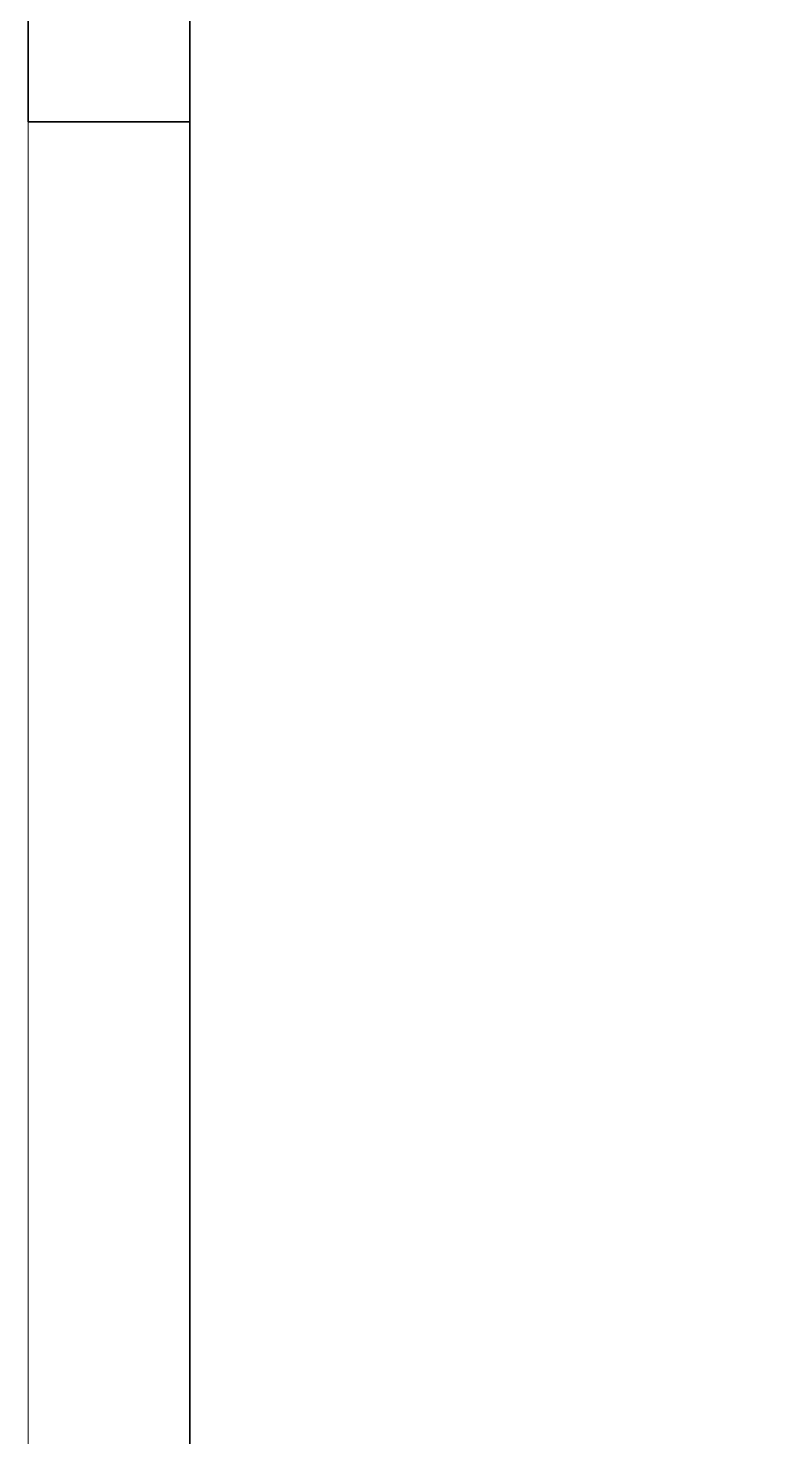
# Model space of a CAD drawing. Header units: millimetres. Extents: x 652554 to 1678317, y -308114 to 170803.
# Drawn here: x 746826 to 746926, y -92581.3 to -92393.5 of the extents above; entities that cross this region are included whole.
import ezdxf

# ---------------------------------------------------------------- set-up
doc = ezdxf.new("R2010")
doc.units = ezdxf.units.MM
for name, color, linetype, lineweight in [('A-GENM', 1, 'Continuous', 9), ('A-GLAZ-CURT', 2, 'Continuous', 9), ('A-GLAZ-CWMG', 2, 'Continuous', 35), ('E-LITE-EQPM', 2, 'Continuous', 35)]:
    doc.layers.add(name, color=color, linetype=linetype, lineweight=lineweight)

# ---------------------------------------------------------------- blocks, each defined once
blk = doc.blocks.new('DPA_CP_Entrance Louver Grill Vertical Z - Louver Grill Vertical Z-18398376-2241-01 ENTRANCE 2 ENLARGED ELEVATION 1')
at = {"layer": 'A-GLAZ-CURT'}
for p, q in [((-632668.98, 108525), (-632690.53, 108525)), ((-632690.53, 108525), (-632668.98, 108525)), ((-632690.53, 108525), (-632690.53, 106128.73)), ((-632690.53, 108525), (-632690.53, 106128.73)), ((-632668.98, 108525), (-632690.53, 108525)), ((-632690.53, 108525), (-632668.98, 108525)), ((-632690.53, 106128.73), (-632690.53, 108525)), ((-632690.53, 106128.73), (-632690.53, 108525))]:
    blk.add_line(p, q, dxfattribs=at)
blk = doc.blocks.new('DPA_CP_Entrance Louver Grill Vertical Z - Louver Grill Vertical Z-V8-2241-01 ENTRANCE 2 ENLARGED ELEVATION 1')
at = {"layer": 'A-GLAZ-CURT'}
for p, q in [((-632668.98, 108525), (-632690.53, 108525)), ((-632690.53, 108525), (-632668.98, 108525)), ((-632690.53, 108525), (-632690.53, 105750)), ((-632690.53, 108525), (-632690.53, 105750)), ((-632668.98, 108525), (-632690.53, 108525)), ((-632690.53, 108525), (-632668.98, 108525)), ((-632690.53, 106128.73), (-632690.53, 108525)), ((-632690.53, 106128.73), (-632690.53, 108525))]:
    blk.add_line(p, q, dxfattribs=at)
blk = doc.blocks.new('DPA_CP_Entrance Louver Grill Vertical Z - Louver Grill Vertical Z-V9-2241-01 ENTRANCE 2 ENLARGED ELEVATION 1')
at = {"layer": 'A-GLAZ-CURT'}
for p, q in [((-632668.98, 108525), (-632690.53, 108525)), ((-632690.53, 108525), (-632668.98, 108525)), ((-632690.53, 108525), (-632690.53, 105750)), ((-632690.53, 108525), (-632690.53, 105750)), ((-632668.98, 108525), (-632690.53, 108525)), ((-632690.53, 108525), (-632668.98, 108525)), ((-632690.53, 105750), (-632690.53, 108525)), ((-632690.53, 105750), (-632690.53, 108525))]:
    blk.add_line(p, q, dxfattribs=at)
blk = doc.blocks.new('DPA_CP_Entrance Louver Grill Vertical Z - Louver Grill Vertical Z-V15-2241-01 ENTRANCE 2 ENLARGED ELEVATION 1')
at = {"layer": 'A-GLAZ-CURT'}
for p, q in [((-632668.98, 108525), (-632690.53, 108525)), ((-632690.53, 108525), (-632668.98, 108525)), ((-632690.53, 108525), (-632690.53, 105750)), ((-632690.53, 108525), (-632690.53, 105750)), ((-632668.98, 108525), (-632690.53, 108525)), ((-632690.53, 108525), (-632668.98, 108525)), ((-632690.53, 105750), (-632690.53, 108525)), ((-632690.53, 105750), (-632690.53, 108525))]:
    blk.add_line(p, q, dxfattribs=at)
blk = doc.blocks.new('GM_Louver Grill Vertical Z - Z Profile-V29-2241-01 ENTRANCE 2 ENLARGED ELEVATION 1')
at = {"layer": 'A-GENM'}
for p, q in [((-632688.53, 108525), (-632690.53, 108525)), ((-632690.53, 108525), (-632668.98, 108525)), ((-632690.53, 106128.73), (-632690.53, 108525)), ((-632690.53, 106128.73), (-632690.53, 108525)), ((-632690.53, 106128.73), (-632690.53, 108525)), ((-632668.98, 108525), (-632688.53, 108525))]:
    blk.add_line(p, q, dxfattribs=at)
blk = doc.blocks.new('GM_Louver Grill Vertical Z - Z Profile-V30-2241-01 ENTRANCE 2 ENLARGED ELEVATION 1')
at = {"layer": 'A-GENM'}
for p, q in [((-632688.53, 108525), (-632690.53, 108525)), ((-632690.53, 108525), (-632668.98, 108525)), ((-632690.53, 105750), (-632690.53, 108525)), ((-632690.53, 105750), (-632690.53, 108525)), ((-632690.53, 105750), (-632690.53, 108525)), ((-632668.98, 108525), (-632688.53, 108525))]:
    blk.add_line(p, q, dxfattribs=at)
blk = doc.blocks.new('GM_Louver Grill Vertical Z - Z Profile-V31-2241-01 ENTRANCE 2 ENLARGED ELEVATION 1')
at = {"layer": 'A-GENM'}
for p, q in [((-632688.53, 108525), (-632690.53, 108525)), ((-632690.53, 108525), (-632668.98, 108525)), ((-632690.53, 106128.73), (-632690.53, 108525)), ((-632690.53, 105750), (-632690.53, 108525)), ((-632690.53, 106128.73), (-632690.53, 108525)), ((-632668.98, 108525), (-632688.53, 108525))]:
    blk.add_line(p, q, dxfattribs=at)
blk = doc.blocks.new('Rectangular Mullion - 50x200-15305100-2241-01 ENTRANCE 2 ENLARGED ELEVATION 1')
at = {"layer": 'A-GLAZ-CWMG'}
for p, q in [((-632690.53, 108575), (-632668.98, 108575)), ((-632690.53, 108525), (-632690.53, 108575)), ((-632567.38, 108575), (-632540.58, 108575)), ((-632668.98, 108525), (-632690.53, 108525)), ((-632540.58, 108525), (-632567.38, 108525))]:
    blk.add_line(p, q, dxfattribs=at)
blk = doc.blocks.new('Rectangular Mullion - 50x200-15305095-2241-01 ENTRANCE 2 ENLARGED ELEVATION 1')
at = {"layer": 'A-GLAZ-CWMG'}
blk.add_line((-632690.526247, 108525), (-632690.526247, 108575), dxfattribs=at)
blk = doc.blocks.new('Rectangular Mullion - 50x200-15305094-2241-01 ENTRANCE 2 ENLARGED ELEVATION 1')
at = {"layer": 'A-GLAZ-CWMG'}
for p, q in [((-632690.53, 108575), (-632690.53, 108525)), ((-632690.53, 108525), (-632668.98, 108525))]:
    blk.add_line(p, q, dxfattribs=at)
blk = doc.blocks.new('ACM_L14 - LED Street Light Luminaire with Wide Light - PRA4-CB-8-V153-2241-01 ENTRANCE 2 ENLARGED ELEVATION 1')
at = {"layer": 'E-LITE-EQPM'}
blk.add_line((-632668.98, 113220), (-632668.98, 101320), dxfattribs=at)

msp = doc.modelspace()

# ---------------------------------------------------------------- block references
at = {"layer": 'A-GENM'}
for name in ['GM_Louver Grill Vertical Z - Z Profile-V29-2241-01 ENTRANCE 2 ENLARGED ELEVATION 1', 'GM_Louver Grill Vertical Z - Z Profile-V29-2241-01 ENTRANCE 2 ENLARGED ELEVATION 1', 'GM_Louver Grill Vertical Z - Z Profile-V29-2241-01 ENTRANCE 2 ENLARGED ELEVATION 1', 'GM_Louver Grill Vertical Z - Z Profile-V29-2241-01 ENTRANCE 2 ENLARGED ELEVATION 1', 'GM_Louver Grill Vertical Z - Z Profile-V29-2241-01 ENTRANCE 2 ENLARGED ELEVATION 1', 'GM_Louver Grill Vertical Z - Z Profile-V29-2241-01 ENTRANCE 2 ENLARGED ELEVATION 1', 'GM_Louver Grill Vertical Z - Z Profile-V29-2241-01 ENTRANCE 2 ENLARGED ELEVATION 1', 'GM_Louver Grill Vertical Z - Z Profile-V29-2241-01 ENTRANCE 2 ENLARGED ELEVATION 1', 'GM_Louver Grill Vertical Z - Z Profile-V29-2241-01 ENTRANCE 2 ENLARGED ELEVATION 1', 'GM_Louver Grill Vertical Z - Z Profile-V29-2241-01 ENTRANCE 2 ENLARGED ELEVATION 1', 'GM_Louver Grill Vertical Z - Z Profile-V29-2241-01 ENTRANCE 2 ENLARGED ELEVATION 1', 'GM_Louver Grill Vertical Z - Z Profile-V29-2241-01 ENTRANCE 2 ENLARGED ELEVATION 1', 'GM_Louver Grill Vertical Z - Z Profile-V29-2241-01 ENTRANCE 2 ENLARGED ELEVATION 1', 'GM_Louver Grill Vertical Z - Z Profile-V29-2241-01 ENTRANCE 2 ENLARGED ELEVATION 1', 'GM_Louver Grill Vertical Z - Z Profile-V29-2241-01 ENTRANCE 2 ENLARGED ELEVATION 1', 'GM_Louver Grill Vertical Z - Z Profile-V29-2241-01 ENTRANCE 2 ENLARGED ELEVATION 1', 'GM_Louver Grill Vertical Z - Z Profile-V29-2241-01 ENTRANCE 2 ENLARGED ELEVATION 1', 'GM_Louver Grill Vertical Z - Z Profile-V29-2241-01 ENTRANCE 2 ENLARGED ELEVATION 1', 'GM_Louver Grill Vertical Z - Z Profile-V29-2241-01 ENTRANCE 2 ENLARGED ELEVATION 1', 'GM_Louver Grill Vertical Z - Z Profile-V29-2241-01 ENTRANCE 2 ENLARGED ELEVATION 1', 'GM_Louver Grill Vertical Z - Z Profile-V29-2241-01 ENTRANCE 2 ENLARGED ELEVATION 1', 'GM_Louver Grill Vertical Z - Z Profile-V29-2241-01 ENTRANCE 2 ENLARGED ELEVATION 1', 'GM_Louver Grill Vertical Z - Z Profile-V29-2241-01 ENTRANCE 2 ENLARGED ELEVATION 1', 'GM_Louver Grill Vertical Z - Z Profile-V29-2241-01 ENTRANCE 2 ENLARGED ELEVATION 1', 'GM_Louver Grill Vertical Z - Z Profile-V29-2241-01 ENTRANCE 2 ENLARGED ELEVATION 1', 'GM_Louver Grill Vertical Z - Z Profile-V29-2241-01 ENTRANCE 2 ENLARGED ELEVATION 1', 'GM_Louver Grill Vertical Z - Z Profile-V29-2241-01 ENTRANCE 2 ENLARGED ELEVATION 1', 'GM_Louver Grill Vertical Z - Z Profile-V29-2241-01 ENTRANCE 2 ENLARGED ELEVATION 1', 'GM_Louver Grill Vertical Z - Z Profile-V29-2241-01 ENTRANCE 2 ENLARGED ELEVATION 1', 'GM_Louver Grill Vertical Z - Z Profile-V29-2241-01 ENTRANCE 2 ENLARGED ELEVATION 1', 'GM_Louver Grill Vertical Z - Z Profile-V29-2241-01 ENTRANCE 2 ENLARGED ELEVATION 1', 'GM_Louver Grill Vertical Z - Z Profile-V29-2241-01 ENTRANCE 2 ENLARGED ELEVATION 1', 'GM_Louver Grill Vertical Z - Z Profile-V29-2241-01 ENTRANCE 2 ENLARGED ELEVATION 1', 'GM_Louver Grill Vertical Z - Z Profile-V29-2241-01 ENTRANCE 2 ENLARGED ELEVATION 1', 'GM_Louver Grill Vertical Z - Z Profile-V29-2241-01 ENTRANCE 2 ENLARGED ELEVATION 1', 'GM_Louver Grill Vertical Z - Z Profile-V29-2241-01 ENTRANCE 2 ENLARGED ELEVATION 1', 'GM_Louver Grill Vertical Z - Z Profile-V29-2241-01 ENTRANCE 2 ENLARGED ELEVATION 1', 'GM_Louver Grill Vertical Z - Z Profile-V29-2241-01 ENTRANCE 2 ENLARGED ELEVATION 1', 'GM_Louver Grill Vertical Z - Z Profile-V29-2241-01 ENTRANCE 2 ENLARGED ELEVATION 1', 'GM_Louver Grill Vertical Z - Z Profile-V29-2241-01 ENTRANCE 2 ENLARGED ELEVATION 1', 'GM_Louver Grill Vertical Z - Z Profile-V29-2241-01 ENTRANCE 2 ENLARGED ELEVATION 1', 'GM_Louver Grill Vertical Z - Z Profile-V29-2241-01 ENTRANCE 2 ENLARGED ELEVATION 1', 'GM_Louver Grill Vertical Z - Z Profile-V29-2241-01 ENTRANCE 2 ENLARGED ELEVATION 1', 'GM_Louver Grill Vertical Z - Z Profile-V29-2241-01 ENTRANCE 2 ENLARGED ELEVATION 1', 'GM_Louver Grill Vertical Z - Z Profile-V29-2241-01 ENTRANCE 2 ENLARGED ELEVATION 1', 'GM_Louver Grill Vertical Z - Z Profile-V29-2241-01 ENTRANCE 2 ENLARGED ELEVATION 1', 'GM_Louver Grill Vertical Z - Z Profile-V29-2241-01 ENTRANCE 2 ENLARGED ELEVATION 1', 'GM_Louver Grill Vertical Z - Z Profile-V29-2241-01 ENTRANCE 2 ENLARGED ELEVATION 1', 'GM_Louver Grill Vertical Z - Z Profile-V29-2241-01 ENTRANCE 2 ENLARGED ELEVATION 1', 'GM_Louver Grill Vertical Z - Z Profile-V29-2241-01 ENTRANCE 2 ENLARGED ELEVATION 1', 'GM_Louver Grill Vertical Z - Z Profile-V29-2241-01 ENTRANCE 2 ENLARGED ELEVATION 1', 'GM_Louver Grill Vertical Z - Z Profile-V29-2241-01 ENTRANCE 2 ENLARGED ELEVATION 1', 'GM_Louver Grill Vertical Z - Z Profile-V29-2241-01 ENTRANCE 2 ENLARGED ELEVATION 1', 'GM_Louver Grill Vertical Z - Z Profile-V29-2241-01 ENTRANCE 2 ENLARGED ELEVATION 1', 'GM_Louver Grill Vertical Z - Z Profile-V29-2241-01 ENTRANCE 2 ENLARGED ELEVATION 1', 'GM_Louver Grill Vertical Z - Z Profile-V29-2241-01 ENTRANCE 2 ENLARGED ELEVATION 1', 'GM_Louver Grill Vertical Z - Z Profile-V29-2241-01 ENTRANCE 2 ENLARGED ELEVATION 1', 'GM_Louver Grill Vertical Z - Z Profile-V29-2241-01 ENTRANCE 2 ENLARGED ELEVATION 1', 'GM_Louver Grill Vertical Z - Z Profile-V29-2241-01 ENTRANCE 2 ENLARGED ELEVATION 1', 'GM_Louver Grill Vertical Z - Z Profile-V29-2241-01 ENTRANCE 2 ENLARGED ELEVATION 1', 'GM_Louver Grill Vertical Z - Z Profile-V29-2241-01 ENTRANCE 2 ENLARGED ELEVATION 1', 'GM_Louver Grill Vertical Z - Z Profile-V29-2241-01 ENTRANCE 2 ENLARGED ELEVATION 1', 'GM_Louver Grill Vertical Z - Z Profile-V29-2241-01 ENTRANCE 2 ENLARGED ELEVATION 1', 'GM_Louver Grill Vertical Z - Z Profile-V29-2241-01 ENTRANCE 2 ENLARGED ELEVATION 1', 'GM_Louver Grill Vertical Z - Z Profile-V29-2241-01 ENTRANCE 2 ENLARGED ELEVATION 1', 'GM_Louver Grill Vertical Z - Z Profile-V29-2241-01 ENTRANCE 2 ENLARGED ELEVATION 1', 'GM_Louver Grill Vertical Z - Z Profile-V29-2241-01 ENTRANCE 2 ENLARGED ELEVATION 1', 'GM_Louver Grill Vertical Z - Z Profile-V29-2241-01 ENTRANCE 2 ENLARGED ELEVATION 1', 'GM_Louver Grill Vertical Z - Z Profile-V29-2241-01 ENTRANCE 2 ENLARGED ELEVATION 1', 'GM_Louver Grill Vertical Z - Z Profile-V29-2241-01 ENTRANCE 2 ENLARGED ELEVATION 1', 'GM_Louver Grill Vertical Z - Z Profile-V29-2241-01 ENTRANCE 2 ENLARGED ELEVATION 1', 'GM_Louver Grill Vertical Z - Z Profile-V29-2241-01 ENTRANCE 2 ENLARGED ELEVATION 1', 'GM_Louver Grill Vertical Z - Z Profile-V29-2241-01 ENTRANCE 2 ENLARGED ELEVATION 1', 'GM_Louver Grill Vertical Z - Z Profile-V29-2241-01 ENTRANCE 2 ENLARGED ELEVATION 1', 'GM_Louver Grill Vertical Z - Z Profile-V29-2241-01 ENTRANCE 2 ENLARGED ELEVATION 1', 'GM_Louver Grill Vertical Z - Z Profile-V29-2241-01 ENTRANCE 2 ENLARGED ELEVATION 1', 'GM_Louver Grill Vertical Z - Z Profile-V29-2241-01 ENTRANCE 2 ENLARGED ELEVATION 1', 'GM_Louver Grill Vertical Z - Z Profile-V29-2241-01 ENTRANCE 2 ENLARGED ELEVATION 1', 'GM_Louver Grill Vertical Z - Z Profile-V29-2241-01 ENTRANCE 2 ENLARGED ELEVATION 1', 'GM_Louver Grill Vertical Z - Z Profile-V29-2241-01 ENTRANCE 2 ENLARGED ELEVATION 1', 'GM_Louver Grill Vertical Z - Z Profile-V29-2241-01 ENTRANCE 2 ENLARGED ELEVATION 1', 'GM_Louver Grill Vertical Z - Z Profile-V29-2241-01 ENTRANCE 2 ENLARGED ELEVATION 1', 'GM_Louver Grill Vertical Z - Z Profile-V29-2241-01 ENTRANCE 2 ENLARGED ELEVATION 1', 'GM_Louver Grill Vertical Z - Z Profile-V29-2241-01 ENTRANCE 2 ENLARGED ELEVATION 1', 'GM_Louver Grill Vertical Z - Z Profile-V29-2241-01 ENTRANCE 2 ENLARGED ELEVATION 1', 'GM_Louver Grill Vertical Z - Z Profile-V29-2241-01 ENTRANCE 2 ENLARGED ELEVATION 1', 'GM_Louver Grill Vertical Z - Z Profile-V29-2241-01 ENTRANCE 2 ENLARGED ELEVATION 1', 'GM_Louver Grill Vertical Z - Z Profile-V29-2241-01 ENTRANCE 2 ENLARGED ELEVATION 1', 'GM_Louver Grill Vertical Z - Z Profile-V29-2241-01 ENTRANCE 2 ENLARGED ELEVATION 1', 'GM_Louver Grill Vertical Z - Z Profile-V29-2241-01 ENTRANCE 2 ENLARGED ELEVATION 1', 'GM_Louver Grill Vertical Z - Z Profile-V29-2241-01 ENTRANCE 2 ENLARGED ELEVATION 1', 'GM_Louver Grill Vertical Z - Z Profile-V29-2241-01 ENTRANCE 2 ENLARGED ELEVATION 1', 'GM_Louver Grill Vertical Z - Z Profile-V29-2241-01 ENTRANCE 2 ENLARGED ELEVATION 1', 'GM_Louver Grill Vertical Z - Z Profile-V29-2241-01 ENTRANCE 2 ENLARGED ELEVATION 1', 'GM_Louver Grill Vertical Z - Z Profile-V29-2241-01 ENTRANCE 2 ENLARGED ELEVATION 1', 'GM_Louver Grill Vertical Z - Z Profile-V29-2241-01 ENTRANCE 2 ENLARGED ELEVATION 1', 'GM_Louver Grill Vertical Z - Z Profile-V29-2241-01 ENTRANCE 2 ENLARGED ELEVATION 1', 'GM_Louver Grill Vertical Z - Z Profile-V29-2241-01 ENTRANCE 2 ENLARGED ELEVATION 1', 'GM_Louver Grill Vertical Z - Z Profile-V29-2241-01 ENTRANCE 2 ENLARGED ELEVATION 1', 'GM_Louver Grill Vertical Z - Z Profile-V29-2241-01 ENTRANCE 2 ENLARGED ELEVATION 1', 'GM_Louver Grill Vertical Z - Z Profile-V29-2241-01 ENTRANCE 2 ENLARGED ELEVATION 1', 'GM_Louver Grill Vertical Z - Z Profile-V29-2241-01 ENTRANCE 2 ENLARGED ELEVATION 1', 'GM_Louver Grill Vertical Z - Z Profile-V29-2241-01 ENTRANCE 2 ENLARGED ELEVATION 1', 'GM_Louver Grill Vertical Z - Z Profile-V29-2241-01 ENTRANCE 2 ENLARGED ELEVATION 1', 'GM_Louver Grill Vertical Z - Z Profile-V29-2241-01 ENTRANCE 2 ENLARGED ELEVATION 1', 'GM_Louver Grill Vertical Z - Z Profile-V29-2241-01 ENTRANCE 2 ENLARGED ELEVATION 1', 'GM_Louver Grill Vertical Z - Z Profile-V29-2241-01 ENTRANCE 2 ENLARGED ELEVATION 1', 'GM_Louver Grill Vertical Z - Z Profile-V29-2241-01 ENTRANCE 2 ENLARGED ELEVATION 1', 'GM_Louver Grill Vertical Z - Z Profile-V29-2241-01 ENTRANCE 2 ENLARGED ELEVATION 1', 'GM_Louver Grill Vertical Z - Z Profile-V29-2241-01 ENTRANCE 2 ENLARGED ELEVATION 1', 'GM_Louver Grill Vertical Z - Z Profile-V29-2241-01 ENTRANCE 2 ENLARGED ELEVATION 1', 'GM_Louver Grill Vertical Z - Z Profile-V29-2241-01 ENTRANCE 2 ENLARGED ELEVATION 1', 'GM_Louver Grill Vertical Z - Z Profile-V29-2241-01 ENTRANCE 2 ENLARGED ELEVATION 1', 'GM_Louver Grill Vertical Z - Z Profile-V29-2241-01 ENTRANCE 2 ENLARGED ELEVATION 1', 'GM_Louver Grill Vertical Z - Z Profile-V29-2241-01 ENTRANCE 2 ENLARGED ELEVATION 1', 'GM_Louver Grill Vertical Z - Z Profile-V29-2241-01 ENTRANCE 2 ENLARGED ELEVATION 1', 'GM_Louver Grill Vertical Z - Z Profile-V29-2241-01 ENTRANCE 2 ENLARGED ELEVATION 1', 'GM_Louver Grill Vertical Z - Z Profile-V29-2241-01 ENTRANCE 2 ENLARGED ELEVATION 1', 'GM_Louver Grill Vertical Z - Z Profile-V29-2241-01 ENTRANCE 2 ENLARGED ELEVATION 1', 'GM_Louver Grill Vertical Z - Z Profile-V29-2241-01 ENTRANCE 2 ENLARGED ELEVATION 1', 'GM_Louver Grill Vertical Z - Z Profile-V29-2241-01 ENTRANCE 2 ENLARGED ELEVATION 1', 'GM_Louver Grill Vertical Z - Z Profile-V29-2241-01 ENTRANCE 2 ENLARGED ELEVATION 1', 'GM_Louver Grill Vertical Z - Z Profile-V29-2241-01 ENTRANCE 2 ENLARGED ELEVATION 1', 'GM_Louver Grill Vertical Z - Z Profile-V29-2241-01 ENTRANCE 2 ENLARGED ELEVATION 1', 'GM_Louver Grill Vertical Z - Z Profile-V29-2241-01 ENTRANCE 2 ENLARGED ELEVATION 1', 'GM_Louver Grill Vertical Z - Z Profile-V29-2241-01 ENTRANCE 2 ENLARGED ELEVATION 1', 'GM_Louver Grill Vertical Z - Z Profile-V29-2241-01 ENTRANCE 2 ENLARGED ELEVATION 1', 'GM_Louver Grill Vertical Z - Z Profile-V29-2241-01 ENTRANCE 2 ENLARGED ELEVATION 1', 'GM_Louver Grill Vertical Z - Z Profile-V29-2241-01 ENTRANCE 2 ENLARGED ELEVATION 1', 'GM_Louver Grill Vertical Z - Z Profile-V29-2241-01 ENTRANCE 2 ENLARGED ELEVATION 1', 'GM_Louver Grill Vertical Z - Z Profile-V29-2241-01 ENTRANCE 2 ENLARGED ELEVATION 1', 'GM_Louver Grill Vertical Z - Z Profile-V29-2241-01 ENTRANCE 2 ENLARGED ELEVATION 1', 'GM_Louver Grill Vertical Z - Z Profile-V29-2241-01 ENTRANCE 2 ENLARGED ELEVATION 1', 'GM_Louver Grill Vertical Z - Z Profile-V29-2241-01 ENTRANCE 2 ENLARGED ELEVATION 1', 'GM_Louver Grill Vertical Z - Z Profile-V29-2241-01 ENTRANCE 2 ENLARGED ELEVATION 1', 'GM_Louver Grill Vertical Z - Z Profile-V29-2241-01 ENTRANCE 2 ENLARGED ELEVATION 1', 'GM_Louver Grill Vertical Z - Z Profile-V29-2241-01 ENTRANCE 2 ENLARGED ELEVATION 1', 'GM_Louver Grill Vertical Z - Z Profile-V29-2241-01 ENTRANCE 2 ENLARGED ELEVATION 1', 'GM_Louver Grill Vertical Z - Z Profile-V29-2241-01 ENTRANCE 2 ENLARGED ELEVATION 1', 'GM_Louver Grill Vertical Z - Z Profile-V29-2241-01 ENTRANCE 2 ENLARGED ELEVATION 1', 'GM_Louver Grill Vertical Z - Z Profile-V29-2241-01 ENTRANCE 2 ENLARGED ELEVATION 1', 'GM_Louver Grill Vertical Z - Z Profile-V29-2241-01 ENTRANCE 2 ENLARGED ELEVATION 1', 'GM_Louver Grill Vertical Z - Z Profile-V29-2241-01 ENTRANCE 2 ENLARGED ELEVATION 1', 'GM_Louver Grill Vertical Z - Z Profile-V29-2241-01 ENTRANCE 2 ENLARGED ELEVATION 1', 'GM_Louver Grill Vertical Z - Z Profile-V29-2241-01 ENTRANCE 2 ENLARGED ELEVATION 1', 'GM_Louver Grill Vertical Z - Z Profile-V29-2241-01 ENTRANCE 2 ENLARGED ELEVATION 1', 'GM_Louver Grill Vertical Z - Z Profile-V29-2241-01 ENTRANCE 2 ENLARGED ELEVATION 1', 'GM_Louver Grill Vertical Z - Z Profile-V29-2241-01 ENTRANCE 2 ENLARGED ELEVATION 1', 'GM_Louver Grill Vertical Z - Z Profile-V29-2241-01 ENTRANCE 2 ENLARGED ELEVATION 1', 'GM_Louver Grill Vertical Z - Z Profile-V29-2241-01 ENTRANCE 2 ENLARGED ELEVATION 1', 'GM_Louver Grill Vertical Z - Z Profile-V29-2241-01 ENTRANCE 2 ENLARGED ELEVATION 1', 'GM_Louver Grill Vertical Z - Z Profile-V29-2241-01 ENTRANCE 2 ENLARGED ELEVATION 1', 'GM_Louver Grill Vertical Z - Z Profile-V29-2241-01 ENTRANCE 2 ENLARGED ELEVATION 1', 'GM_Louver Grill Vertical Z - Z Profile-V29-2241-01 ENTRANCE 2 ENLARGED ELEVATION 1', 'GM_Louver Grill Vertical Z - Z Profile-V29-2241-01 ENTRANCE 2 ENLARGED ELEVATION 1', 'GM_Louver Grill Vertical Z - Z Profile-V29-2241-01 ENTRANCE 2 ENLARGED ELEVATION 1', 'GM_Louver Grill Vertical Z - Z Profile-V29-2241-01 ENTRANCE 2 ENLARGED ELEVATION 1', 'GM_Louver Grill Vertical Z - Z Profile-V29-2241-01 ENTRANCE 2 ENLARGED ELEVATION 1', 'GM_Louver Grill Vertical Z - Z Profile-V29-2241-01 ENTRANCE 2 ENLARGED ELEVATION 1', 'GM_Louver Grill Vertical Z - Z Profile-V29-2241-01 ENTRANCE 2 ENLARGED ELEVATION 1', 'GM_Louver Grill Vertical Z - Z Profile-V29-2241-01 ENTRANCE 2 ENLARGED ELEVATION 1', 'GM_Louver Grill Vertical Z - Z Profile-V30-2241-01 ENTRANCE 2 ENLARGED ELEVATION 1', 'GM_Louver Grill Vertical Z - Z Profile-V30-2241-01 ENTRANCE 2 ENLARGED ELEVATION 1', 'GM_Louver Grill Vertical Z - Z Profile-V30-2241-01 ENTRANCE 2 ENLARGED ELEVATION 1', 'GM_Louver Grill Vertical Z - Z Profile-V30-2241-01 ENTRANCE 2 ENLARGED ELEVATION 1', 'GM_Louver Grill Vertical Z - Z Profile-V30-2241-01 ENTRANCE 2 ENLARGED ELEVATION 1', 'GM_Louver Grill Vertical Z - Z Profile-V30-2241-01 ENTRANCE 2 ENLARGED ELEVATION 1', 'GM_Louver Grill Vertical Z - Z Profile-V30-2241-01 ENTRANCE 2 ENLARGED ELEVATION 1', 'GM_Louver Grill Vertical Z - Z Profile-V30-2241-01 ENTRANCE 2 ENLARGED ELEVATION 1', 'GM_Louver Grill Vertical Z - Z Profile-V30-2241-01 ENTRANCE 2 ENLARGED ELEVATION 1', 'GM_Louver Grill Vertical Z - Z Profile-V31-2241-01 ENTRANCE 2 ENLARGED ELEVATION 1', 'GM_Louver Grill Vertical Z - Z Profile-V29-2241-01 ENTRANCE 2 ENLARGED ELEVATION 1', 'GM_Louver Grill Vertical Z - Z Profile-V29-2241-01 ENTRANCE 2 ENLARGED ELEVATION 1', 'GM_Louver Grill Vertical Z - Z Profile-V29-2241-01 ENTRANCE 2 ENLARGED ELEVATION 1', 'GM_Louver Grill Vertical Z - Z Profile-V29-2241-01 ENTRANCE 2 ENLARGED ELEVATION 1', 'GM_Louver Grill Vertical Z - Z Profile-V29-2241-01 ENTRANCE 2 ENLARGED ELEVATION 1', 'GM_Louver Grill Vertical Z - Z Profile-V29-2241-01 ENTRANCE 2 ENLARGED ELEVATION 1', 'GM_Louver Grill Vertical Z - Z Profile-V30-2241-01 ENTRANCE 2 ENLARGED ELEVATION 1', 'GM_Louver Grill Vertical Z - Z Profile-V29-2241-01 ENTRANCE 2 ENLARGED ELEVATION 1', 'GM_Louver Grill Vertical Z - Z Profile-V30-2241-01 ENTRANCE 2 ENLARGED ELEVATION 1', 'GM_Louver Grill Vertical Z - Z Profile-V30-2241-01 ENTRANCE 2 ENLARGED ELEVATION 1', 'GM_Louver Grill Vertical Z - Z Profile-V30-2241-01 ENTRANCE 2 ENLARGED ELEVATION 1', 'GM_Louver Grill Vertical Z - Z Profile-V30-2241-01 ENTRANCE 2 ENLARGED ELEVATION 1', 'GM_Louver Grill Vertical Z - Z Profile-V30-2241-01 ENTRANCE 2 ENLARGED ELEVATION 1', 'GM_Louver Grill Vertical Z - Z Profile-V30-2241-01 ENTRANCE 2 ENLARGED ELEVATION 1', 'GM_Louver Grill Vertical Z - Z Profile-V30-2241-01 ENTRANCE 2 ENLARGED ELEVATION 1', 'GM_Louver Grill Vertical Z - Z Profile-V30-2241-01 ENTRANCE 2 ENLARGED ELEVATION 1', 'GM_Louver Grill Vertical Z - Z Profile-V30-2241-01 ENTRANCE 2 ENLARGED ELEVATION 1', 'GM_Louver Grill Vertical Z - Z Profile-V30-2241-01 ENTRANCE 2 ENLARGED ELEVATION 1', 'GM_Louver Grill Vertical Z - Z Profile-V30-2241-01 ENTRANCE 2 ENLARGED ELEVATION 1', 'GM_Louver Grill Vertical Z - Z Profile-V30-2241-01 ENTRANCE 2 ENLARGED ELEVATION 1', 'GM_Louver Grill Vertical Z - Z Profile-V30-2241-01 ENTRANCE 2 ENLARGED ELEVATION 1', 'GM_Louver Grill Vertical Z - Z Profile-V30-2241-01 ENTRANCE 2 ENLARGED ELEVATION 1', 'GM_Louver Grill Vertical Z - Z Profile-V30-2241-01 ENTRANCE 2 ENLARGED ELEVATION 1', 'GM_Louver Grill Vertical Z - Z Profile-V30-2241-01 ENTRANCE 2 ENLARGED ELEVATION 1', 'GM_Louver Grill Vertical Z - Z Profile-V30-2241-01 ENTRANCE 2 ENLARGED ELEVATION 1', 'GM_Louver Grill Vertical Z - Z Profile-V30-2241-01 ENTRANCE 2 ENLARGED ELEVATION 1', 'GM_Louver Grill Vertical Z - Z Profile-V30-2241-01 ENTRANCE 2 ENLARGED ELEVATION 1', 'GM_Louver Grill Vertical Z - Z Profile-V30-2241-01 ENTRANCE 2 ENLARGED ELEVATION 1', 'GM_Louver Grill Vertical Z - Z Profile-V30-2241-01 ENTRANCE 2 ENLARGED ELEVATION 1', 'GM_Louver Grill Vertical Z - Z Profile-V30-2241-01 ENTRANCE 2 ENLARGED ELEVATION 1', 'GM_Louver Grill Vertical Z - Z Profile-V30-2241-01 ENTRANCE 2 ENLARGED ELEVATION 1', 'GM_Louver Grill Vertical Z - Z Profile-V30-2241-01 ENTRANCE 2 ENLARGED ELEVATION 1', 'GM_Louver Grill Vertical Z - Z Profile-V30-2241-01 ENTRANCE 2 ENLARGED ELEVATION 1', 'GM_Louver Grill Vertical Z - Z Profile-V30-2241-01 ENTRANCE 2 ENLARGED ELEVATION 1', 'GM_Louver Grill Vertical Z - Z Profile-V30-2241-01 ENTRANCE 2 ENLARGED ELEVATION 1', 'GM_Louver Grill Vertical Z - Z Profile-V30-2241-01 ENTRANCE 2 ENLARGED ELEVATION 1', 'GM_Louver Grill Vertical Z - Z Profile-V30-2241-01 ENTRANCE 2 ENLARGED ELEVATION 1', 'GM_Louver Grill Vertical Z - Z Profile-V30-2241-01 ENTRANCE 2 ENLARGED ELEVATION 1', 'GM_Louver Grill Vertical Z - Z Profile-V30-2241-01 ENTRANCE 2 ENLARGED ELEVATION 1', 'GM_Louver Grill Vertical Z - Z Profile-V30-2241-01 ENTRANCE 2 ENLARGED ELEVATION 1', 'GM_Louver Grill Vertical Z - Z Profile-V30-2241-01 ENTRANCE 2 ENLARGED ELEVATION 1', 'GM_Louver Grill Vertical Z - Z Profile-V30-2241-01 ENTRANCE 2 ENLARGED ELEVATION 1', 'GM_Louver Grill Vertical Z - Z Profile-V30-2241-01 ENTRANCE 2 ENLARGED ELEVATION 1', 'GM_Louver Grill Vertical Z - Z Profile-V30-2241-01 ENTRANCE 2 ENLARGED ELEVATION 1', 'GM_Louver Grill Vertical Z - Z Profile-V29-2241-01 ENTRANCE 2 ENLARGED ELEVATION 1']:
    msp.add_blockref(name, (1379516.5465, -200931.019), dxfattribs=at)
at = {"layer": 'A-GLAZ-CURT'}
for name in ['DPA_CP_Entrance Louver Grill Vertical Z - Louver Grill Vertical Z-18398376-2241-01 ENTRANCE 2 ENLARGED ELEVATION 1', 'DPA_CP_Entrance Louver Grill Vertical Z - Louver Grill Vertical Z-18398376-2241-01 ENTRANCE 2 ENLARGED ELEVATION 1', 'DPA_CP_Entrance Louver Grill Vertical Z - Louver Grill Vertical Z-18398376-2241-01 ENTRANCE 2 ENLARGED ELEVATION 1', 'DPA_CP_Entrance Louver Grill Vertical Z - Louver Grill Vertical Z-18398376-2241-01 ENTRANCE 2 ENLARGED ELEVATION 1', 'DPA_CP_Entrance Louver Grill Vertical Z - Louver Grill Vertical Z-18398376-2241-01 ENTRANCE 2 ENLARGED ELEVATION 1', 'DPA_CP_Entrance Louver Grill Vertical Z - Louver Grill Vertical Z-18398376-2241-01 ENTRANCE 2 ENLARGED ELEVATION 1', 'DPA_CP_Entrance Louver Grill Vertical Z - Louver Grill Vertical Z-18398376-2241-01 ENTRANCE 2 ENLARGED ELEVATION 1', 'DPA_CP_Entrance Louver Grill Vertical Z - Louver Grill Vertical Z-18398376-2241-01 ENTRANCE 2 ENLARGED ELEVATION 1', 'DPA_CP_Entrance Louver Grill Vertical Z - Louver Grill Vertical Z-18398376-2241-01 ENTRANCE 2 ENLARGED ELEVATION 1', 'DPA_CP_Entrance Louver Grill Vertical Z - Louver Grill Vertical Z-V8-2241-01 ENTRANCE 2 ENLARGED ELEVATION 1', 'DPA_CP_Entrance Louver Grill Vertical Z - Louver Grill Vertical Z-V9-2241-01 ENTRANCE 2 ENLARGED ELEVATION 1', 'DPA_CP_Entrance Louver Grill Vertical Z - Louver Grill Vertical Z-V15-2241-01 ENTRANCE 2 ENLARGED ELEVATION 1']:
    msp.add_blockref(name, (1379516.5465, -200931.019), dxfattribs=at)
at = {"layer": 'A-GLAZ-CWMG'}
for name in ['Rectangular Mullion - 50x200-15305100-2241-01 ENTRANCE 2 ENLARGED ELEVATION 1', 'Rectangular Mullion - 50x200-15305095-2241-01 ENTRANCE 2 ENLARGED ELEVATION 1', 'Rectangular Mullion - 50x200-15305094-2241-01 ENTRANCE 2 ENLARGED ELEVATION 1']:
    msp.add_blockref(name, (1379516.5465, -200931.019), dxfattribs=at)
at = {"layer": 'E-LITE-EQPM'}
msp.add_blockref('ACM_L14 - LED Street Light Luminaire with Wide Light - PRA4-CB-8-V153-2241-01 ENTRANCE 2 ENLARGED ELEVATION 1', (1379516.5465, -200931.019), dxfattribs=at)

doc.saveas('drawing.dxf')
